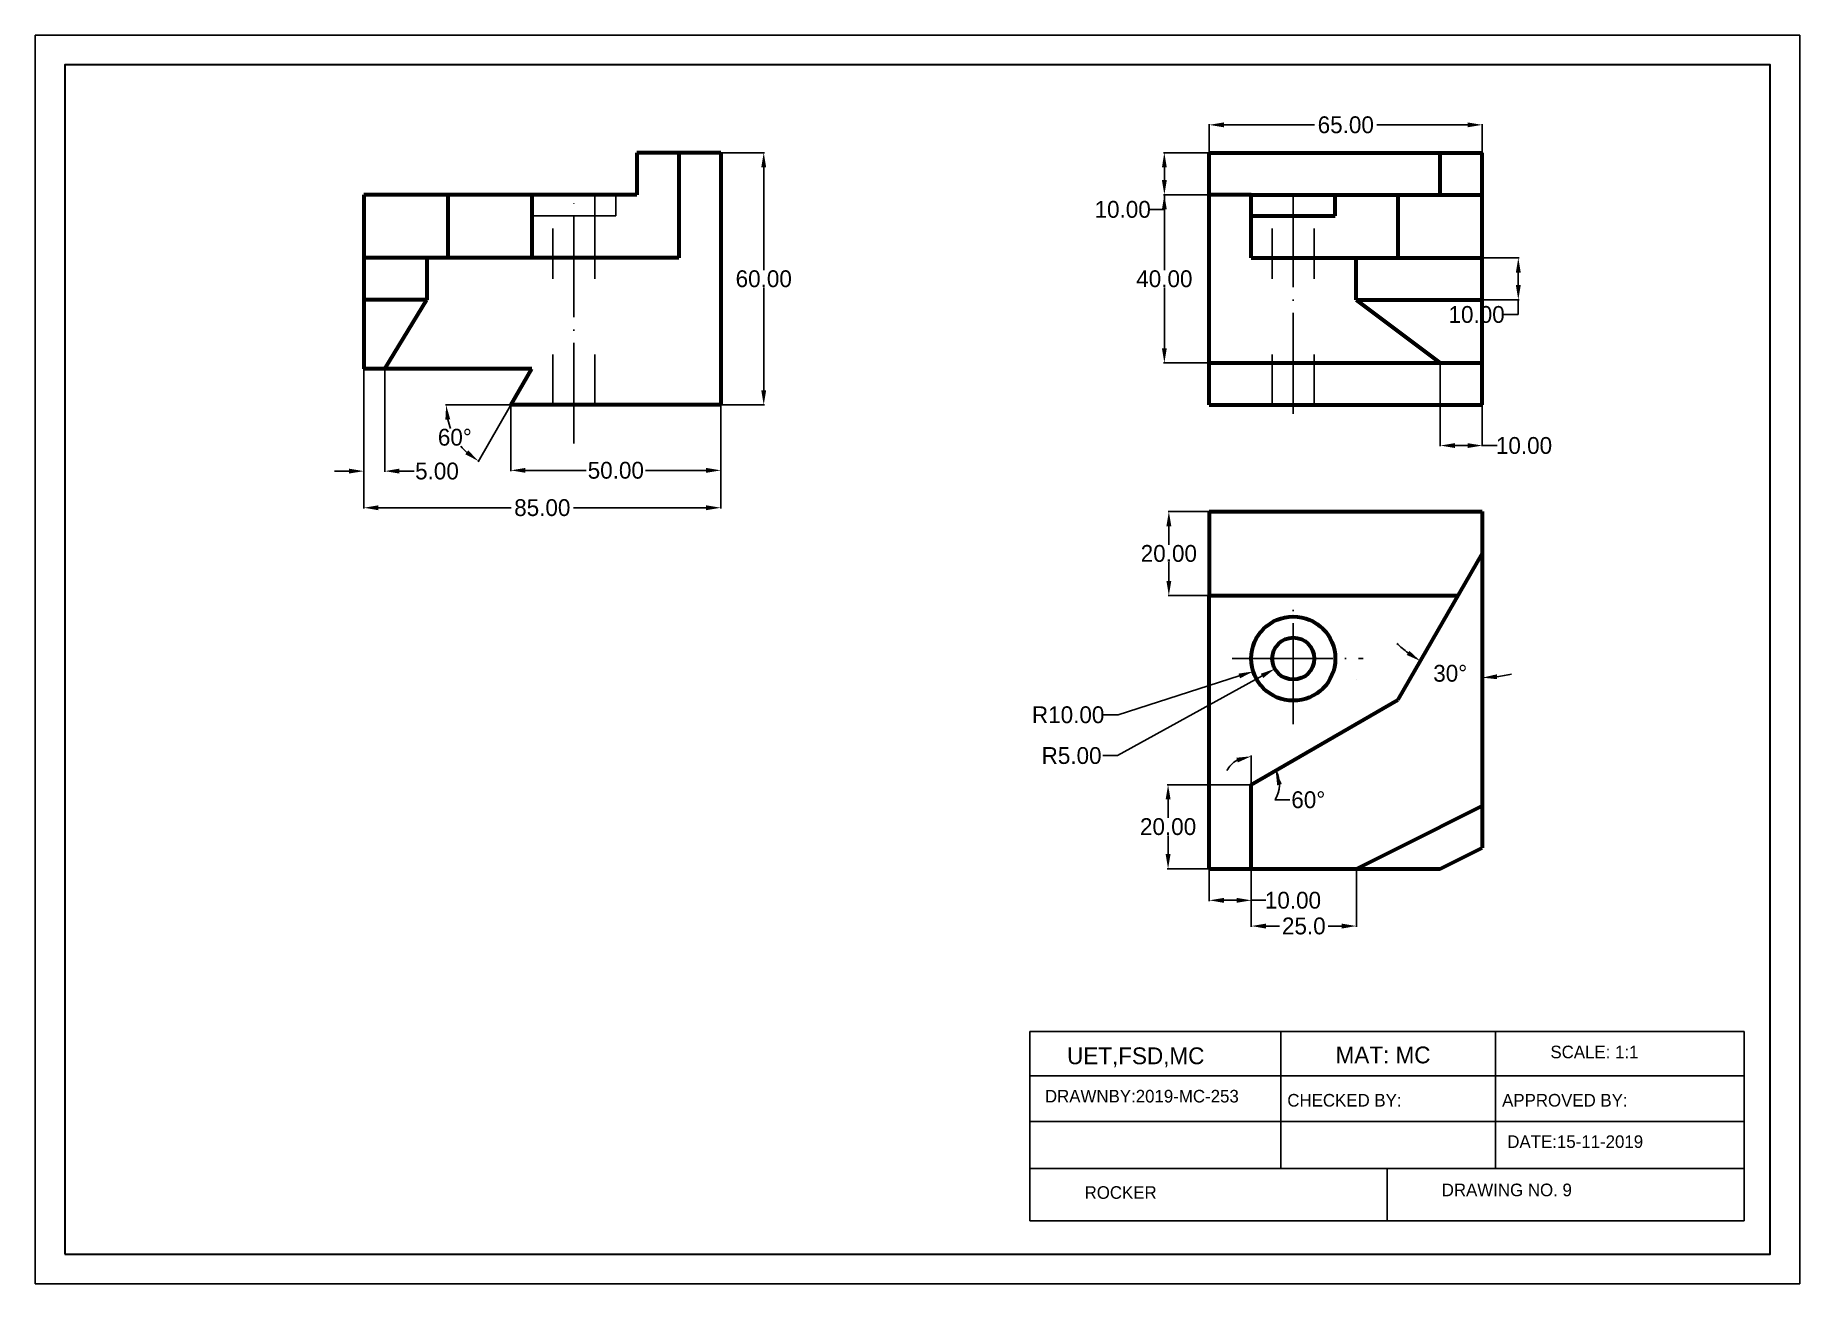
# Model space of a CAD drawing. Header units: millimetres. Extents: x 3 to 423, y 2 to 299.
import ezdxf

# ---------------------------------------------------------------- set-up
doc = ezdxf.new("R2010")
doc.units = ezdxf.units.MM
doc.header["$MEASUREMENT"] = 0
doc.linetypes.add('ACAD_ISO03W100', pattern=[30, 12, -18])
doc.linetypes.add('ACAD_ISO04W100', pattern=[30, 24, -3, 0, -3])
doc.dimstyles.get("Standard").update_dxf_attribs({"dimtxt": 0.18, "dimasz": 0.18, "dimexe": 0.18, "dimexo": 0.0625, "dimgap": 0.09, "dimtad": 0, "dimtih": 1, "dimtoh": 1, "dimdec": 4, "dimzin": 0, "dimdsep": 46, "dimtxsty": 'Standard', "dimcen": 0.09, "dimadec": 0, "dimazin": 0, "dimtfac": 1, "dimtdec": 4, "dimtofl": 0, "dimtmove": 0, "dimatfit": 3, "dimfxl": 1, "dimtolj": 1, "dimtzin": 0, "dimarcsym": 0})

# ---------------------------------------------------------------- blocks, each defined once
blk = doc.blocks.new('*D1')
at = {"color": 0, "lineweight": -2, "transparency": 16777216}
for p, q in [((282.67, 271.38), (282.67, 278.12)), ((286.17, 277.94), (307.75, 277.94)), ((344.17, 277.94), (322.59, 277.94)), ((347.67, 271.38), (347.67, 278.12))]:
    blk.add_line(p, q, dxfattribs=at)
at = {"color": 0, "transparency": 16777216}
for points in [[(286.17, 278.52), (286.17, 277.36), (282.67, 277.94)], [(344.17, 278.52), (344.17, 277.36), (347.67, 277.94)]]:
    blk.add_solid(points, dxfattribs=at)
at = {"layer": 'Defpoints', "color": 0, "transparency": 16777216}
for p in [(347.67, 277.94), (282.67, 271.31), (347.67, 271.31)]:
    blk.add_point(p, dxfattribs=at)
at = {"color": 0, "transparency": 16777216, "insert": (315.17, 277.94), "char_height": 4, "attachment_point": 5}
blk.add_mtext('\\A1;65.00', dxfattribs=at)
blk = doc.blocks.new('*D2')
at = {"color": 0, "lineweight": -2, "transparency": 16777216}
for p, q in [((282.61, 261.31), (271.8, 261.31)), ((271.98, 257.81), (271.98, 243.4)), ((271.98, 224.81), (271.98, 239.22)), ((282.61, 221.31), (271.8, 221.31))]:
    blk.add_line(p, q, dxfattribs=at)
at = {"color": 0, "transparency": 16777216}
for points in [[(271.4, 257.81), (272.57, 257.81), (271.98, 261.31)], [(271.4, 224.81), (272.57, 224.81), (271.98, 221.31)]]:
    blk.add_solid(points, dxfattribs=at)
at = {"layer": 'Defpoints', "color": 0, "transparency": 16777216}
for p in [(282.67, 261.31), (271.98, 221.31), (282.67, 221.31)]:
    blk.add_point(p, dxfattribs=at)
at = {"color": 0, "transparency": 16777216, "insert": (271.98, 241.31), "char_height": 4, "attachment_point": 5}
blk.add_mtext('\\A1;40.00', dxfattribs=at)
blk = doc.blocks.new('*D3')
at = {"color": 0, "lineweight": -2, "transparency": 16777216}
for p, q in [((282.61, 271.31), (271.8, 271.31)), ((271.98, 267.81), (271.98, 264.81)), ((282.61, 261.31), (271.8, 261.31)), ((271.98, 261.31), (271.98, 257.81)), ((271.98, 257.81), (268.48, 257.81))]:
    blk.add_line(p, q, dxfattribs=at)
at = {"color": 0, "transparency": 16777216}
for points in [[(271.4, 267.81), (272.57, 267.81), (271.98, 271.31)], [(271.4, 264.81), (272.57, 264.81), (271.98, 261.31)]]:
    blk.add_solid(points, dxfattribs=at)
at = {"layer": 'Defpoints', "color": 0, "transparency": 16777216}
for p in [(282.67, 271.31), (271.98, 261.31), (282.67, 261.31)]:
    blk.add_point(p, dxfattribs=at)
at = {"color": 0, "transparency": 16777216, "insert": (262.06, 257.81), "char_height": 4, "attachment_point": 5}
blk.add_mtext('\\A1;10.00', dxfattribs=at)
blk = doc.blocks.new('*D4')
at = {"color": 0, "lineweight": -2, "transparency": 16777216}
for p, q in [((347.73, 246.31), (356.42, 246.31)), ((356.24, 242.81), (356.24, 239.81)), ((347.73, 236.31), (356.42, 236.31)), ((356.24, 236.31), (356.24, 232.81)), ((356.24, 232.81), (352.74, 232.81))]:
    blk.add_line(p, q, dxfattribs=at)
at = {"color": 0, "transparency": 16777216}
for points in [[(355.65, 242.81), (356.82, 242.81), (356.24, 246.31)], [(355.65, 239.81), (356.82, 239.81), (356.24, 236.31)]]:
    blk.add_solid(points, dxfattribs=at)
at = {"layer": 'Defpoints', "color": 0, "transparency": 16777216}
for p in [(347.67, 246.31), (347.67, 236.31), (356.24, 236.31)]:
    blk.add_point(p, dxfattribs=at)
at = {"color": 0, "transparency": 16777216, "insert": (346.31, 232.81), "char_height": 4, "attachment_point": 5}
blk.add_mtext('\\A1;10.00', dxfattribs=at)
blk = doc.blocks.new('*D5')
at = {"color": 0, "lineweight": -2, "transparency": 16777216}
for p, q in [((337.67, 221.25), (337.67, 201.46)), ((347.67, 221.25), (347.67, 201.46)), ((341.17, 201.64), (344.17, 201.64)), ((347.67, 201.64), (351.17, 201.64))]:
    blk.add_line(p, q, dxfattribs=at)
at = {"color": 0, "transparency": 16777216}
for points in [[(341.17, 202.22), (341.17, 201.06), (337.67, 201.64)], [(344.17, 202.22), (344.17, 201.06), (347.67, 201.64)]]:
    blk.add_solid(points, dxfattribs=at)
at = {"layer": 'Defpoints', "color": 0, "transparency": 16777216}
for p in [(337.67, 221.31), (347.67, 221.31), (347.67, 201.64)]:
    blk.add_point(p, dxfattribs=at)
at = {"color": 0, "transparency": 16777216, "insert": (357.59, 201.64), "char_height": 4, "attachment_point": 5}
blk.add_mtext('\\A1;10.00', dxfattribs=at)
blk = doc.blocks.new('*D6')
at = {"color": 0, "lineweight": -2, "transparency": 16777216}
for p, q in [((282.61, 185.96), (272.87, 185.96)), ((273.05, 182.46), (273.05, 178.05)), ((273.05, 169.46), (273.05, 173.87)), ((282.61, 165.96), (272.87, 165.96))]:
    blk.add_line(p, q, dxfattribs=at)
at = {"color": 0, "transparency": 16777216}
for points in [[(272.47, 182.46), (273.64, 182.46), (273.05, 185.96)], [(272.47, 169.46), (273.64, 169.46), (273.05, 165.96)]]:
    blk.add_solid(points, dxfattribs=at)
at = {"layer": 'Defpoints', "color": 0, "transparency": 16777216}
for p in [(282.67, 185.96), (273.05, 165.96), (282.67, 165.96)]:
    blk.add_point(p, dxfattribs=at)
at = {"color": 0, "transparency": 16777216, "insert": (273.05, 175.96), "char_height": 4, "attachment_point": 5}
blk.add_mtext('\\A1;20.00', dxfattribs=at)
blk = doc.blocks.new('*D7')
at = {"color": 0, "lineweight": -2, "transparency": 16777216}
for p, q in [((282.67, 100.89), (282.67, 93.27)), ((292.67, 100.89), (292.67, 93.27)), ((286.17, 93.45), (289.17, 93.45)), ((292.67, 93.45), (296.17, 93.45))]:
    blk.add_line(p, q, dxfattribs=at)
at = {"color": 0, "transparency": 16777216}
for points in [[(286.17, 94.03), (286.17, 92.86), (282.67, 93.45)], [(289.17, 94.03), (289.17, 92.86), (292.67, 93.45)]]:
    blk.add_solid(points, dxfattribs=at)
at = {"layer": 'Defpoints', "color": 0, "transparency": 16777216}
for p in [(282.67, 100.96), (292.67, 100.96), (292.67, 93.45)]:
    blk.add_point(p, dxfattribs=at)
at = {"color": 0, "transparency": 16777216, "insert": (302.59, 93.45), "char_height": 4, "attachment_point": 5}
blk.add_mtext('\\A1;10.00', dxfattribs=at)
blk = doc.blocks.new('*D8')
at = {"color": 0, "lineweight": -2, "transparency": 16777216}
for p, q in [((292.61, 120.96), (272.69, 120.96)), ((272.87, 117.46), (272.87, 113.05)), ((272.87, 104.46), (272.87, 108.87)), ((292.61, 100.96), (272.69, 100.96))]:
    blk.add_line(p, q, dxfattribs=at)
at = {"color": 0, "transparency": 16777216}
for points in [[(272.29, 117.46), (273.46, 117.46), (272.87, 120.96)], [(272.29, 104.46), (273.46, 104.46), (272.87, 100.96)]]:
    blk.add_solid(points, dxfattribs=at)
at = {"layer": 'Defpoints', "color": 0, "transparency": 16777216}
for p in [(292.67, 120.96), (272.87, 100.96), (292.67, 100.96)]:
    blk.add_point(p, dxfattribs=at)
at = {"color": 0, "transparency": 16777216, "insert": (272.87, 110.96), "char_height": 4, "attachment_point": 5}
blk.add_mtext('\\A1;20.00', dxfattribs=at)
blk = doc.blocks.new('*D9')
at = {"color": 0, "lineweight": -2, "transparency": 16777216}
for start, end in [(226.4079, 233.204), (276.796, 283.5921)]:
    blk.add_arc((347.67, 175.96), 29.52, start, end, dxfattribs=at)
at = {"color": 0, "transparency": 16777216}
for points in [[(330.31, 152.8), (329.66, 151.83), (332.91, 150.39)], [(351.2, 146.06), (351.13, 147.22), (347.67, 146.43)]]:
    blk.add_solid(points, dxfattribs=at)
at = {"layer": 'Defpoints', "color": 0, "transparency": 16777216}
for p in [(347.67, 175.96), (347.67, 175.96), (337.57, 148.21), (327.57, 141.14), (347.67, 105.96)]:
    blk.add_point(p, dxfattribs=at)
at = {"color": 0, "transparency": 16777216, "insert": (340.03, 147.44), "char_height": 4, "attachment_point": 5}
blk.add_mtext('\\A1;30°', dxfattribs=at)
blk = doc.blocks.new('*D10')
at = {"color": 0, "lineweight": -2, "transparency": 16777216}
for p, q in [((166.47, 271.31), (176.8, 271.31)), ((176.62, 267.81), (176.62, 243.4)), ((176.62, 214.81), (176.62, 239.22)), ((166.47, 211.31), (176.8, 211.31))]:
    blk.add_line(p, q, dxfattribs=at)
at = {"color": 0, "transparency": 16777216}
for points in [[(176.03, 267.81), (177.2, 267.81), (176.62, 271.31)], [(176.03, 214.81), (177.2, 214.81), (176.62, 211.31)]]:
    blk.add_solid(points, dxfattribs=at)
at = {"layer": 'Defpoints', "color": 0, "transparency": 16777216}
for p in [(166.41, 271.31), (166.41, 211.31), (176.62, 211.31)]:
    blk.add_point(p, dxfattribs=at)
at = {"color": 0, "transparency": 16777216, "insert": (176.62, 241.31), "char_height": 4, "attachment_point": 5}
blk.add_mtext('\\A1;60.00', dxfattribs=at)
blk = doc.blocks.new('*D11')
at = {"color": 0, "lineweight": -2, "transparency": 16777216}
for p, q in [((81.41, 219.85), (81.41, 186.67)), ((166.41, 211.25), (166.41, 186.67)), ((84.91, 186.85), (116.49, 186.85)), ((162.91, 186.85), (131.34, 186.85))]:
    blk.add_line(p, q, dxfattribs=at)
at = {"color": 0, "transparency": 16777216}
for points in [[(84.91, 187.43), (84.91, 186.26), (81.41, 186.85)], [(162.91, 187.43), (162.91, 186.26), (166.41, 186.85)]]:
    blk.add_solid(points, dxfattribs=at)
at = {"layer": 'Defpoints', "color": 0, "transparency": 16777216}
for p in [(81.41, 219.91), (166.41, 211.31), (166.41, 186.85)]:
    blk.add_point(p, dxfattribs=at)
at = {"color": 0, "transparency": 16777216, "insert": (123.91, 186.85), "char_height": 4, "attachment_point": 5}
blk.add_mtext('\\A1;85.00', dxfattribs=at)
blk = doc.blocks.new('*D12')
at = {"color": 0, "lineweight": -2, "transparency": 16777216}
for p, q in [((116.41, 211.25), (116.41, 195.56)), ((166.41, 211.25), (166.41, 195.56)), ((119.91, 195.74), (134.32, 195.74)), ((162.91, 195.74), (148.5, 195.74))]:
    blk.add_line(p, q, dxfattribs=at)
at = {"color": 0, "transparency": 16777216}
for points in [[(119.91, 196.33), (119.91, 195.16), (116.41, 195.74)], [(162.91, 196.33), (162.91, 195.16), (166.41, 195.74)]]:
    blk.add_solid(points, dxfattribs=at)
at = {"layer": 'Defpoints', "color": 0, "transparency": 16777216}
for p in [(116.41, 211.31), (166.41, 211.31), (166.41, 195.74)]:
    blk.add_point(p, dxfattribs=at)
at = {"color": 0, "transparency": 16777216, "insert": (141.41, 195.74), "char_height": 4, "attachment_point": 5}
blk.add_mtext('\\A1;50.00', dxfattribs=at)
blk = doc.blocks.new('*D13')
at = {"color": 0, "lineweight": -2, "transparency": 16777216}
for p, q in [((302.58, 150.96), (302.76, 150.96)), ((302.67, 150.87), (302.67, 151.05)), ((261, 137.58), (289.81, 146.83)), ((257.5, 137.58), (261, 137.58))]:
    blk.add_line(p, q, dxfattribs=at)
at = {"color": 0, "transparency": 16777216}
blk.add_solid([(289.64, 147.39), (289.99, 146.27), (293.15, 147.9)], dxfattribs=at)
at = {"layer": 'Defpoints', "color": 0, "transparency": 16777216}
for p in [(293.15, 147.9), (302.67, 150.96)]:
    blk.add_point(p, dxfattribs=at)
at = {"color": 0, "transparency": 16777216, "insert": (249.08, 137.58), "char_height": 4, "attachment_point": 5}
blk.add_mtext('\\A1;R10.00', dxfattribs=at)
blk = doc.blocks.new('*D14')
at = {"color": 0, "lineweight": -2, "transparency": 16777216}
for p, q in [((302.58, 150.96), (302.76, 150.96)), ((302.67, 150.87), (302.67, 151.05)), ((260.82, 127.87), (295.23, 146.85)), ((257.32, 127.87), (260.82, 127.87))]:
    blk.add_line(p, q, dxfattribs=at)
at = {"color": 0, "transparency": 16777216}
blk.add_solid([(294.94, 147.36), (295.51, 146.34), (298.29, 148.54)], dxfattribs=at)
at = {"layer": 'Defpoints', "color": 0, "transparency": 16777216}
for p in [(298.29, 148.54), (302.67, 150.96)]:
    blk.add_point(p, dxfattribs=at)
at = {"color": 0, "transparency": 16777216, "insert": (249.9, 127.87), "char_height": 4, "attachment_point": 5}
blk.add_mtext('\\A1;R5.00', dxfattribs=at)
blk = doc.blocks.new('*D15')
at = {"color": 0, "lineweight": -2, "transparency": 16777216}
for p, q in [((292.67, 121.05), (292.67, 127.9)), ((298.32, 117.36), (301.82, 117.36))]:
    blk.add_line(p, q, dxfattribs=at)
for start, end in [(120.1704, 150.3408), (327.2671, 30), (329.6592, 359.8296)]:
    blk.add_arc((292.67, 120.99), 6.72, start, end, dxfattribs=at)
at = {"color": 0, "transparency": 16777216}
for points in [[(289.14, 127.37), (289.44, 126.24), (292.67, 127.72)], [(298.83, 120.82), (299.96, 121.12), (298.49, 124.35)]]:
    blk.add_solid(points, dxfattribs=at)
at = {"layer": 'Defpoints', "color": 0, "transparency": 16777216}
for p in [(327.57, 141.14), (294.97, 127.31), (292.61, 120.96), (292.67, 120.96), (292.67, 100.96)]:
    blk.add_point(p, dxfattribs=at)
at = {"color": 0, "transparency": 16777216, "insert": (306.25, 117.36), "char_height": 4, "attachment_point": 5}
blk.add_mtext('\\A1;60°', dxfattribs=at)
blk = doc.blocks.new('*D16')
at = {"color": 0, "lineweight": -2, "transparency": 16777216}
for p, q in [((81.41, 219.79), (81.41, 195.38)), ((86.41, 219.85), (86.41, 195.38)), ((77.91, 195.56), (74.41, 195.56)), ((89.91, 195.56), (93.41, 195.56))]:
    blk.add_line(p, q, dxfattribs=at)
at = {"color": 0, "transparency": 16777216}
for points in [[(77.91, 196.15), (77.91, 194.98), (81.41, 195.56)], [(89.91, 196.15), (89.91, 194.98), (86.41, 195.56)]]:
    blk.add_solid(points, dxfattribs=at)
at = {"layer": 'Defpoints', "color": 0, "transparency": 16777216}
for p in [(81.41, 219.85), (86.41, 219.91), (86.41, 195.56)]:
    blk.add_point(p, dxfattribs=at)
at = {"color": 0, "transparency": 16777216, "insert": (98.84, 195.56), "char_height": 4, "attachment_point": 5}
blk.add_mtext('\\A1;5.00', dxfattribs=at)
blk = doc.blocks.new('*D17')
at = {"color": 0, "lineweight": -2, "transparency": 16777216}
for p, q in [((292.67, 100.89), (292.67, 87.15)), ((317.7, 100.89), (317.7, 87.15)), ((296.17, 87.33), (299.43, 87.33)), ((314.2, 87.33), (310.94, 87.33))]:
    blk.add_line(p, q, dxfattribs=at)
at = {"color": 0, "transparency": 16777216}
for points in [[(296.17, 87.91), (296.17, 86.74), (292.67, 87.33)], [(314.2, 87.91), (314.2, 86.74), (317.7, 87.33)]]:
    blk.add_solid(points, dxfattribs=at)
at = {"layer": 'Defpoints', "color": 0, "transparency": 16777216}
for p in [(292.67, 100.96), (317.7, 100.96), (317.7, 87.33)]:
    blk.add_point(p, dxfattribs=at)
at = {"color": 0, "transparency": 16777216, "insert": (305.18, 87.33), "char_height": 4, "attachment_point": 5}
blk.add_mtext('\\A1;25.0', dxfattribs=at)
blk = doc.blocks.new('*D18')
at = {"color": 0, "lineweight": -2, "transparency": 16777216}
for p, q in [((116.35, 211.31), (100.84, 211.31)), ((116.38, 211.2), (108.64, 197.8))]:
    blk.add_line(p, q, dxfattribs=at)
for start, end in [(193.0242, 201.38), (219.4532, 226.9758)]:
    blk.add_arc((116.45, 211.31), 15.43, start, end, dxfattribs=at)
at = {"color": 0, "transparency": 16777216}
for points in [[(100.84, 207.77), (101.99, 207.9), (101.02, 211.31)], [(106.27, 200.5), (105.57, 199.57), (108.73, 197.95)]]:
    blk.add_solid(points, dxfattribs=at)
at = {"layer": 'Defpoints', "color": 0, "transparency": 16777216}
for p in [(121.41, 219.91), (116.41, 211.31), (116.41, 211.25), (166.41, 211.31), (101.95, 206.04)]:
    blk.add_point(p, dxfattribs=at)
at = {"color": 0, "transparency": 16777216, "insert": (103.09, 203.6), "char_height": 4, "attachment_point": 5}
blk.add_mtext('\\A1;60°', dxfattribs=at)

msp = doc.modelspace()

# ---------------------------------------------------------------- linework, layer by layer
at = {"linetype": 'Continuous', "lineweight": 60}
for p, q in [((166.412, 271.314), (146.412, 271.314)), ((146.412, 271.314), (146.412, 261.314)), ((156.412, 271.314), (156.412, 246.314)), ((166.412, 271.314), (166.412, 211.314)), ((282.669, 211.314), (282.669, 271.314)), ((282.669, 271.314), (347.669, 271.314)), ((337.669, 261.314), (337.669, 271.314)), ((347.669, 211.314), (347.669, 271.314)), ((81.412, 261.314), (81.412, 219.912)), ((146.412, 261.314), (81.412, 261.314)), ((101.412, 261.314), (101.412, 246.314)), ((121.412, 261.314), (121.412, 246.314)), ((292.669, 261.314), (282.669, 261.314)), ((292.669, 261.314), (347.669, 261.314)), ((292.669, 246.314), (292.669, 261.314)), ((312.669, 256.314), (312.669, 261.314)), ((327.669, 246.314), (327.669, 261.314)), ((292.669, 256.314), (312.669, 256.314)), ((156.412, 246.314), (81.412, 246.314)), ((96.412, 246.314), (96.412, 236.314)), ((292.669, 246.314), (347.669, 246.314)), ((317.669, 236.314), (317.669, 246.314)), ((96.412, 236.314), (81.412, 236.314)), ((86.412, 219.912), (96.412, 236.314)), ((317.669, 236.314), (347.669, 236.314)), ((317.669, 236.314), (337.669, 221.314)), ((121.412, 219.912), (81.412, 219.912)), ((116.412, 211.252), (121.412, 219.912)), ((282.669, 221.314), (347.669, 221.314)), ((166.412, 211.314), (116.412, 211.314)), ((282.669, 211.314), (347.669, 211.314)), ((282.669, 185.955), (347.669, 185.955)), ((282.669, 185.955), (282.669, 165.955)), ((347.669, 185.955), (347.669, 175.955)), ((347.669, 175.955), (327.568, 141.141)), ((347.669, 175.955), (347.669, 105.955)), ((282.669, 100.955), (282.669, 165.955)), ((282.669, 165.955), (337.669, 165.955)), ((337.669, 165.955), (341.895, 165.955)), ((292.606, 120.955), (327.568, 141.141)), ((292.669, 100.955), (292.669, 120.955)), ((327.7, 105.955), (347.669, 115.94)), ((317.7, 100.955), (327.7, 105.955)), ((337.669, 100.955), (347.669, 105.955)), ((282.669, 100.955), (292.669, 100.955)), ((292.669, 100.955), (317.669, 100.955)), ((317.669, 100.955), (337.669, 100.955))]:
    msp.add_line(p, q, dxfattribs=at)
at = {"linetype": 'ACAD_ISO04W100'}
for p, q in [((131.412, 202.107), (131.412, 261.314)), ((302.669, 209.23), (302.669, 261.314)), ((302.669, 135.4), (302.669, 165.955)), ((288.087, 150.955), (319.325, 150.955))]:
    msp.add_line(p, q, dxfattribs=at)
for p, q in [((136.412, 243.03), (136.412, 261.314)), ((141.412, 256.314), (141.412, 261.314)), ((146.412, 261.314), (146.412, 261.314)), ((121.412, 256.314), (141.412, 256.314)), ((126.412, 256.314), (141.412, 256.314)), ((131.412, 243.03), (131.412, 256.314)), ((337.669, 221.314), (347.669, 221.314)), ((327.568, 141.141), (347.669, 175.955)), ((317.669, 145.955), (317.669, 145.955)), ((239.999, 17.23), (239.999, 62.23)), ((239.999, 62.23), (409.999, 62.23)), ((299.712, 62.23), (299.712, 29.63)), ((350.826, 62.23), (350.826, 29.63)), ((409.999, 62.23), (409.999, 17.23)), ((239.999, 51.718), (409.999, 51.718)), ((239.999, 40.817), (409.999, 40.817)), ((239.999, 29.63), (409.999, 29.63)), ((324.982, 29.63), (324.982, 17.23)), ((409.999, 17.23), (239.999, 17.23))]:
    msp.add_line(p, q)
at = {"linetype": 'ACAD_ISO03W100'}
for p, q in [((126.412, 211.314), (126.412, 256.314)), ((136.412, 211.314), (136.412, 256.314)), ((297.669, 211.314), (297.669, 256.314)), ((307.669, 211.314), (307.669, 256.314))]:
    msp.add_line(p, q, dxfattribs=at)
at = {"linetype": 'Continuous'}
msp.add_line((81.412, 219.912), (85.477, 219.912), dxfattribs=at)
msp.add_lwpolyline([(3.223, 2.245), (423.223, 2.245), (423.223, 299.245), (3.223, 299.245)], close=True)
at = {"lineweight": 30}
msp.add_lwpolyline([(10.223, 9.245), (416.223, 9.245), (416.223, 292.245), (10.223, 292.245)], close=True, dxfattribs=at)
at = {"linetype": 'Continuous', "lineweight": 60}
for radius in [10, 5]:
    msp.add_circle((302.669, 150.955), radius, dxfattribs=at)

# ---------------------------------------------------------------- texts
at = {"attachment_point": 1}
for s, insert, char_height, width in [('SCALE: 1:1', (363.88, 58.873), 3, 46.40601), ('UET,FSD,MC  ', (248.829, 58.463), 4, 3.24894), ('MAT: MC', (312.752, 58.668), 4, 107.71978), ('DRAWNBY:2019-MC-253', (243.553, 48.358), 3, 52.87484), ('CHECKED BY:', (301.253, 47.386), 3, 46.40601), ('APPROVED BY:', (352.382, 47.386), 3, 46.40601), ('DATE:15-11-2019', (353.614, 37.54), 3, 46.40601), ('ROCKER', (252.999, 25.437), 3, 46.40601), ('DRAWING NO. 9', (338.008, 26.053), 3, 46.40601)]:
    msp.add_mtext(s, dxfattribs=dict(at, insert=insert, char_height=char_height, width=width))

# ---------------------------------------------------------------- dimensions: what is measured, and where the dimension line sits
for base, p1, p2, override, picture, middle in [((347.669, 277.939), (282.669, 271.314), (347.669, 271.314), {"dimtxt": 4, "dimasz": 3.5, "dimdec": 2}, '*D1', (315.169, 277.939)), ((86.412, 195.564), (81.412, 219.85), (86.412, 219.912), {"dimtxt": 4, "dimasz": 3.5, "dimdec": 2}, '*D16', (98.836, 195.564)), ((166.412, 186.848), (81.412, 219.912), (166.412, 211.314), {"dimtxt": 4, "dimasz": 3.5, "dimdec": 2}, '*D11', (123.912, 186.848)), ((347.669, 201.639), (337.669, 221.314), (347.669, 221.314), {"dimtxt": 4, "dimasz": 3.5, "dimdec": 2}, '*D5', (357.592, 201.639)), ((166.412, 195.744), (116.412, 211.314), (166.412, 211.314), {"dimtxt": 4, "dimasz": 3.5, "dimdec": 2}, '*D12', (141.412, 195.744)), ((292.669, 93.448), (282.669, 100.955), (292.669, 100.955), {"dimtxt": 4, "dimasz": 3.5, "dimdec": 2}, '*D7', (302.592, 93.448)), ((317.7, 87.327), (292.669, 100.955), (317.7, 100.955), {"dimtxt": 4, "dimasz": 3.5, "dimdec": 1}, '*D17', (305.184, 87.327))]:
    dim = msp.add_linear_dim(base=base, p1=p1, p2=p2, dimstyle='Standard', override=override)
    dim.commit()
    dim.dimension.update_dxf_attribs({"geometry": picture, "text_midpoint": middle})
for base, p1, p2, picture, middle in [((176.618, 211.314), (166.412, 271.314), (166.412, 211.314), '*D10', (176.618, 241.314)), ((271.982, 261.314), (282.669, 271.314), (282.669, 261.314), '*D3', (262.059, 257.814)), ((271.982, 221.314), (282.669, 261.314), (282.669, 221.314), '*D2', (271.982, 241.314)), ((356.237, 236.314), (347.669, 246.314), (347.669, 236.314), '*D4', (346.314, 232.814)), ((273.053, 165.955), (282.669, 185.955), (282.669, 165.955), '*D6', (273.053, 175.955)), ((272.873, 100.955), (292.669, 120.955), (292.669, 100.955), '*D8', (272.873, 110.955))]:
    dim = msp.add_linear_dim(base=base, p1=p1, p2=p2, angle=90, dimstyle='Standard', override={"dimtxt": 4, "dimasz": 3.5, "dimdec": 2})
    dim.commit()
    dim.dimension.update_dxf_attribs({"geometry": picture, "text_midpoint": middle})
for base, line1, line2, picture, middle in [((101.949, 206.037), ((166.412, 211.314), (116.412, 211.314)), ((116.412, 211.252), (121.412, 219.912)), '*D18', (103.085, 203.599)), ((337.57, 148.211), ((347.669, 175.955), (347.669, 105.955)), ((347.669, 175.955), (327.568, 141.141)), '*D9', (340.027, 147.436)), ((294.968, 127.31), ((292.606, 120.955), (327.568, 141.141)), ((292.669, 100.955), (292.669, 120.955)), '*D15', (306.248, 117.355))]:
    dim = msp.add_angular_dim_2l(base=base, line1=line1, line2=line2, dimstyle='Standard', override={"dimtxt": 4, "dimasz": 3.5, "dimdec": 2})
    dim.commit()
    dim.dimension.update_dxf_attribs({"geometry": picture, "text_midpoint": middle})
for mpoint, picture, middle in [((293.147, 147.899), '*D13', (249.081, 137.583)), ((298.291, 148.54), '*D14', (249.901, 127.866))]:
    dim = msp.add_radius_dim(center=(302.669, 150.955), mpoint=mpoint, dimstyle='Standard', override={"dimtxt": 4, "dimasz": 3.5, "dimdec": 2})
    dim.commit()
    dim.dimension.update_dxf_attribs({"geometry": picture, "text_midpoint": middle, "dimtype": 164})

doc.saveas('drawing.dxf')
